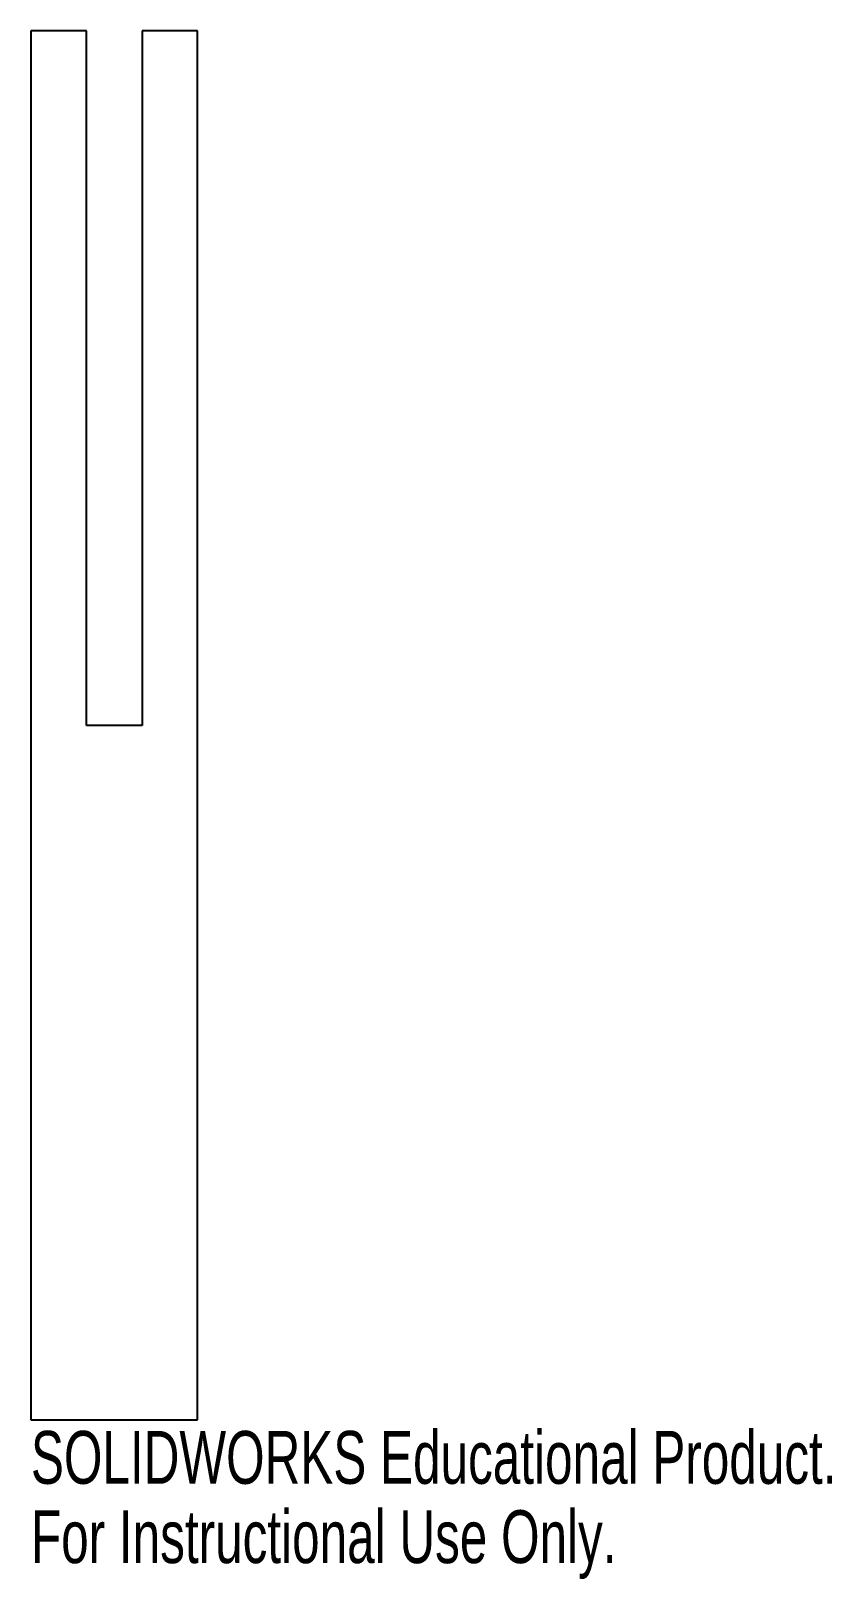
# Model space of a CAD drawing. Header units: inches. Extents: x -1.11 to 1.77, y -3.88 to 1.69.
import ezdxf

# ---------------------------------------------------------------- set-up
doc = ezdxf.new("R2010")
doc.units = ezdxf.units.IN
doc.header["$MEASUREMENT"] = 0
doc.styles.add('SLDTEXTSTYLE0', font='TXT', dxfattribs={"width": 0.7})

msp = doc.modelspace()

# ---------------------------------------------------------------- linework, layer by layer
at = {"color": 7, "linetype": 'Continuous', "lineweight": 25}
for p, q in [((-1.1136, 1.6888), (-1.1136, -3.3112)), ((-0.9136, 1.6888), (-1.1136, 1.6888)), ((-0.9136, -0.8112), (-0.9136, 1.6888)), ((-0.7136, 1.6888), (-0.7136, -0.8112)), ((-0.5136, 1.6888), (-0.7136, 1.6888)), ((-0.5136, -3.3112), (-0.5136, 1.6888)), ((-0.7136, -0.8112), (-0.9136, -0.8112)), ((-1.1136, -3.3112), (-0.5136, -3.3112))]:
    msp.add_line(p, q, dxfattribs=at)

# ---------------------------------------------------------------- texts
at = {"color": 7, "linetype": 'Continuous', "char_height": 0.1903, "attachment_point": 1, "style": 'SLDTEXTSTYLE0'}
for s, insert in [('SOLIDWORKS Educational Product.', (-1.1136, -3.3513)), ('For Instructional Use Only.', (-1.1136, -3.6368))]:
    msp.add_mtext(s, dxfattribs=dict(at, insert=insert))

doc.saveas('drawing.dxf')
